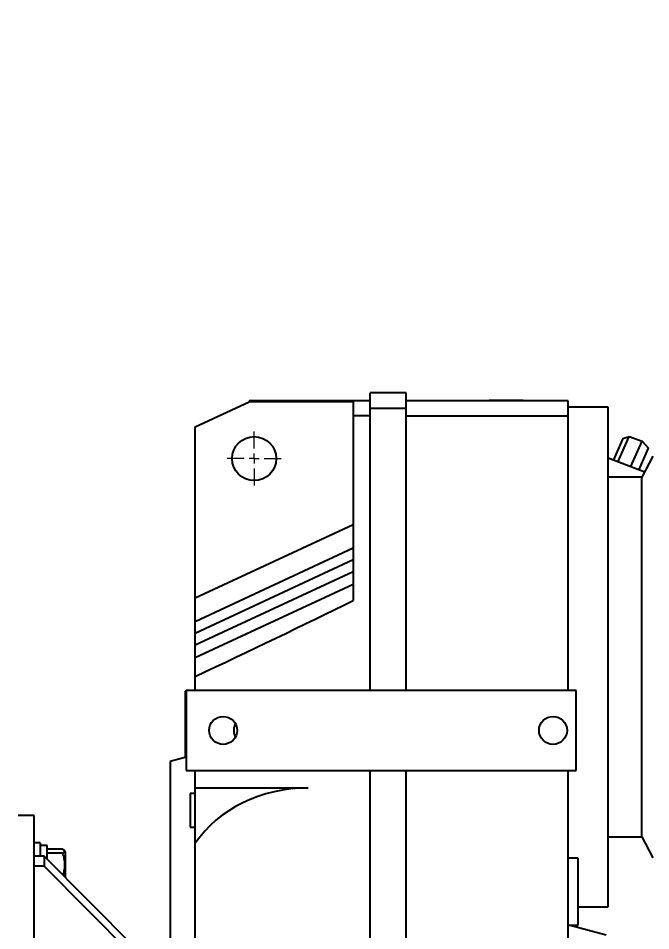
# Model space of a CAD drawing. Header units: millimetres. Extents: x 8 to 420, y -1 to 292.
# Drawn here: x 267.34 to 288.43, y 218.24 to 248.68 of the extents above; entities that cross this region are included whole.
import ezdxf

# ---------------------------------------------------------------- set-up
doc = ezdxf.new("R2010")
doc.units = ezdxf.units.MM
doc.styles.add('SLDTEXTSTYLE4', font='TXT', dxfattribs={"width": 0.605})
doc.dimstyles.new('SLDDIMSTYLE0', dxfattribs={"dimtxt": 3.5, "dimasz": 3, "dimexe": 0, "dimexo": 0.0625, "dimgap": 0.875, "dimtad": 2, "dimdec": 3, "dimlfac": 15, "dimrnd": 1e-09, "dimzin": 12, "dimdsep": 46, "dimtxsty": 'SLDTEXTSTYLE4', "dimsah": 1, "dimcen": 0.09, "dimadec": 0, "dimazin": 3, "dimtfac": 1, "dimtdec": 3, "dimtofl": 0, "dimtmove": 0, "dimatfit": 3, "dimfxl": 0, "dimfrac": 2, "dimtolj": 1, "dimtzin": 12, "dimarcsym": 0})

# ---------------------------------------------------------------- blocks, each defined once
blk = doc.blocks.new('_D_6')
at = {"color": 7, "linetype": 'Continuous', "lineweight": 0}
for p, q in [((52.875, 218.256), (52.875, 268.185)), ((310.942, 232.95), (310.942, 268.185)), ((52.875, 267.185), (310.942, 267.185))]:
    blk.add_line(p, q, dxfattribs=at)
at = {"color": 7, "linetype": 'Continuous', "lineweight": 18}
for points in [[(52.875, 267.185), (55.875, 266.685), (55.875, 267.685)], [(310.942, 267.185), (307.942, 267.685), (307.942, 266.685)]]:
    blk.add_solid(points, dxfattribs=at)
at = {"color": 7, "linetype": 'Continuous', "lineweight": 18, "insert": (171.012, 271.697), "char_height": 3.5, "attachment_point": 1, "style": 'SLDTEXTSTYLE4'}
blk.add_mtext('3880*', dxfattribs=at)
blk = doc.blocks.new('SW_CENTERMARKSYMBOL_0')
at = {"color": 0, "linetype": 'Continuous', "lineweight": 18}
for p, q in [((0, 0.333), (0, 0.9)), ((-0.333, 0), (-0.9, 0)), ((0, 0), (-0.167, 0)), ((0, 0), (0, 0.167)), ((0, 0), (0, -0.167)), ((0, 0), (0.167, 0)), ((0.333, 0), (0.9, 0)), ((0, -0.333), (0, -0.9))]:
    blk.add_line(p, q, dxfattribs=at)

msp = doc.modelspace()

# ---------------------------------------------------------------- linework, layer by layer
at = {"color": 7, "linetype": 'Continuous', "lineweight": 25}
for p, q in [((279.074959, 235.914916), (275.041626, 235.914916)), ((275.041626, 235.914916), (275.041626, 235.903648)), ((280.274959, 236.184774), (279.074959, 236.184774)), ((279.074959, 235.675991), (279.074959, 236.184774)), ((280.274959, 235.675991), (280.274959, 236.184774)), ((285.674959, 235.914916), (280.274959, 235.914916)), ((283.041626, 235.923161), (283.041626, 235.914916)), ((284.174959, 235.923161), (283.041626, 235.923161)), ((284.174959, 235.914916), (284.174959, 235.923161)), ((285.674959, 235.418148), (285.674959, 235.914916)), ((273.241626, 235.047366), (275.041626, 235.88672)), ((275.041626, 235.903648), (278.508292, 235.903648)), ((278.508292, 235.88672), (275.041626, 235.88672)), ((278.508292, 235.903648), (278.508292, 235.418148)), ((279.074959, 235.675991), (280.274959, 235.675991)), ((279.074959, 226.502494), (279.074959, 235.675991)), ((280.274959, 226.502494), (280.274959, 235.675991)), ((287.008292, 235.702494), (285.674959, 235.702494)), ((287.008292, 219.035827), (287.008292, 235.702494)), ((278.508292, 235.418148), (278.508292, 229.256416)), ((279.074959, 235.418148), (278.508292, 235.418148)), ((280.274959, 235.418148), (285.674959, 235.418148)), ((285.674959, 226.502494), (285.674959, 235.418148)), ((273.241626, 229.340286), (273.241626, 235.047366)), ((287.346281, 233.891537), (287.717339, 234.729526)), ((287.503543, 234.657269), (287.717339, 234.729526)), ((287.717339, 234.729526), (288.144797, 234.567968)), ((287.503543, 234.657269), (287.190543, 233.950399)), ((287.773739, 233.729979), (288.144797, 234.567968)), ((288.144797, 234.567968), (288.358526, 234.334079)), ((288.045545, 233.62725), (288.358526, 234.334079)), ((287.008292, 234.01928), (288.238596, 233.554286)), ((288.508292, 234.069161), (288.141626, 233.369161)), ((288.141626, 233.369161), (287.008292, 233.369161)), ((288.141626, 221.369161), (288.141626, 233.369161)), ((273.241626, 229.340286), (278.508292, 231.796173)), ((278.508292, 230.997499), (273.241626, 228.541612)), ((278.508292, 230.60789), (273.241626, 228.152003)), ((278.508292, 230.218281), (273.241626, 227.762394)), ((278.508292, 229.794903), (273.241626, 227.339016)), ((273.241626, 228.541612), (273.241626, 229.340286)), ((273.241626, 228.314294), (273.241626, 228.541612)), ((273.241626, 228.152003), (273.241626, 228.314294)), ((273.241626, 227.924685), (273.241626, 228.152003)), ((273.241626, 227.762394), (273.241626, 227.924685)), ((273.241626, 227.535076), (273.241626, 227.762394)), ((273.241626, 227.339016), (273.241626, 227.535076)), ((273.241626, 226.723651), (273.241626, 227.339016)), ((273.241626, 226.502494), (273.241626, 226.723651)), ((273.241626, 226.256494), (273.241626, 226.502494)), ((279.074959, 226.256494), (279.074959, 226.502494)), ((280.274959, 226.256494), (280.274959, 226.502494)), ((285.674959, 226.256494), (285.674959, 226.502494)), ((272.941626, 226.227161), (272.908292, 226.227161)), ((272.908292, 226.227161), (272.908292, 224.021536)), ((285.941626, 226.256494), (272.941626, 226.256494)), ((272.941626, 226.256494), (272.941626, 223.589827)), ((285.941626, 223.589827), (285.941626, 226.256494)), ((272.941626, 224.030467), (272.408292, 223.887561)), ((272.408292, 223.887561), (272.408292, 217.061579)), ((272.941626, 223.589827), (285.941626, 223.589827)), ((273.241626, 223.002458), (273.241626, 223.589827)), ((279.074959, 205.589827), (279.074959, 223.589827)), ((280.274959, 205.589827), (280.274959, 223.589827)), ((285.674959, 205.589827), (285.674959, 223.589827)), ((273.241626, 222.823161), (273.074959, 222.823161)), ((273.074959, 222.823161), (273.074959, 221.689827)), ((273.241626, 223.002458), (277.013451, 223.002458)), ((273.241626, 221.156438), (273.241626, 223.002458)), ((267.874959, 222.089827), (267.341626, 222.089827)), ((267.874959, 199.756494), (267.874959, 222.089827)), ((273.074959, 221.689827), (273.241626, 221.689827)), ((287.008292, 221.369161), (288.141626, 221.369161)), ((288.141626, 221.369161), (288.508292, 220.669161)), ((268.074959, 221.173161), (267.874959, 221.173161)), ((268.074959, 221.173161), (268.074959, 220.731577)), ((268.308292, 221.086494), (268.074959, 221.086494)), ((268.308292, 220.63054), (268.308292, 221.086494)), ((273.241626, 208.023216), (273.241626, 221.156438)), ((268.208292, 220.731577), (267.874959, 220.731577)), ((268.208292, 220.731577), (268.208292, 220.398243)), ((271.208292, 217.700488), (268.208292, 220.731577)), ((268.821624, 220.96257), (268.308292, 220.96257)), ((268.821624, 220.8332), (268.308292, 220.8332)), ((268.908292, 220.869827), (268.880878, 220.91731)), ((268.908292, 220.869827), (268.908292, 220.425229)), ((268.208292, 220.398243), (267.874959, 220.398243)), ((271.208292, 217.367155), (268.208292, 220.398243)), ((268.908292, 220.425229), (268.908292, 220.024323)), ((286.008292, 220.656383), (285.674959, 220.656383)), ((286.008292, 218.421161), (286.008292, 220.656383)), ((286.008292, 219.035827), (287.008292, 219.035827)), ((285.674959, 218.421161), (286.008292, 218.421161)), ((286.941626, 218.089827), (285.705073, 218.421161))]:
    msp.add_line(p, q, dxfattribs=at)
for centre, radius in [((275.208292, 233.989827), 0.733333), ((274.174959, 224.923161), 0.466667), ((285.174959, 224.923161), 0.466667)]:
    msp.add_circle(centre, radius, dxfattribs=at)
for centre, major_axis, ratio, start_param, end_param in [((267.936617, 226.502494), (23.224978, 10.440039), 0.078990468, 4.90720118, 5.149154975), ((277.013451, 219.366359), (4.333333, 0), 0.839099631, 1.570796327, 2.626853646)]:
    msp.add_ellipse(centre, major_axis=major_axis, ratio=ratio, start_param=start_param, end_param=end_param, dxfattribs=at)
for points, knots in [([(274.589732, 224.709288), (274.579367, 224.731153), (274.555234, 224.782062), (274.534698, 224.876011), (274.536644, 224.98899), (274.559737, 225.076063), (274.582515, 225.122364), (274.589732, 225.137033)], [0, 0, 0, 0, 0.172119667, 0.400746949, 0.631378796, 0.88320986, 1, 1, 1, 1]), ([(268.821624, 220.96257), (268.840542, 220.951341), (268.878789, 220.928641), (268.89278, 220.895007), (268.872243, 220.862856), (268.8386, 220.843146), (268.821624, 220.8332)], [0, 0, 0, 0, 0.264606909, 0.534951841, 0.765345238, 1, 1, 1, 1]), ([(268.821624, 220.8332), (268.829516, 220.806516), (268.856618, 220.714882), (268.886693, 220.552863), (268.892317, 220.331078), (268.854082, 220.181987), (268.833125, 220.100269)], [0, 0, 0, 0, 0.111733264, 0.383702929, 0.662202678, 1, 1, 1, 1])]:
    msp.add_open_spline(points, degree=3, knots=knots, dxfattribs=at)

# ---------------------------------------------------------------- block references
at = {"color": 7, "linetype": 'Continuous', "lineweight": 0}
msp.add_blockref('SW_CENTERMARKSYMBOL_0', (275.208292, 233.989827), dxfattribs=at)

# ---------------------------------------------------------------- dimensions: what is measured, and where the dimension line sits
at = {"color": 7, "linetype": 'Continuous', "lineweight": 18}
dim = msp.add_linear_dim(base=(310.941626, 267.184774), p1=(52.874959, 218.256494), p2=(310.941626, 232.949983), angle=0, dimstyle='SLDDIMSTYLE0', dxfattribs=at)
dim.commit()
dim.dimension.update_dxf_attribs({"geometry": '_D_6', "text_midpoint": (176.162278, 267.184774), "dimtype": 160})

doc.saveas('drawing.dxf')
